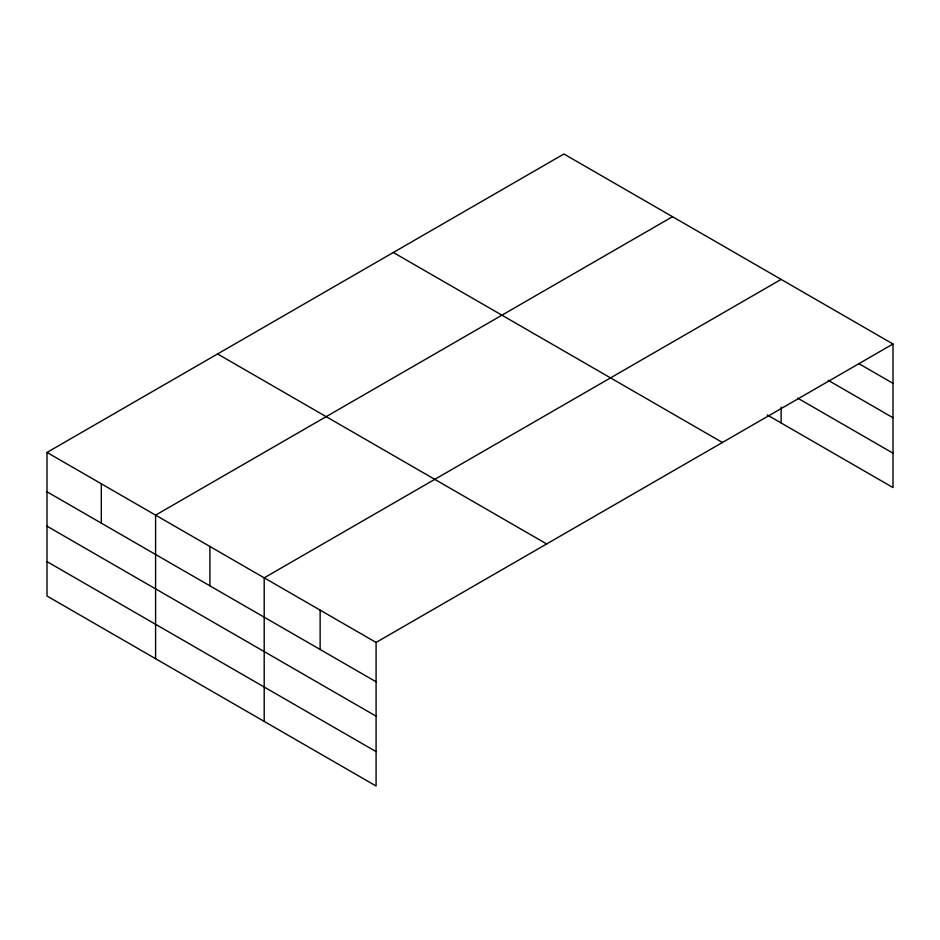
<?xml version="1.0" encoding="UTF-8"?>
<svg xmlns="http://www.w3.org/2000/svg" width="940" height="940" viewBox="0 0 940 940"><rect width="100%" height="100%" fill="white"/><g stroke="black" fill="none" stroke-linecap="round" stroke-linejoin="round"><path stroke-width="1.41" d="M893 343.993L563.918 153.996L47 452.434L47 596.007L376.082 786.005L376.082 642.431L893 343.993L893 487.566L767.216 414.94M672.511 216.705L155.593 515.132L155.593 658.705M781.116 279.403L264.199 577.841L264.199 721.403M858.667 363.522L893 383.344M828.152 380.301L893 417.736M797.637 398.113L893 453.174M393.331 252.484L722.414 442.481M217.587 353.957L546.669 543.955M47 452.434L376.082 642.431M47 491.785L376.082 681.782M47 526.177L376.082 716.174M47 561.615L376.082 751.612M781.116 407.196L781.116 422.965M320.14 610.13L320.14 649.481M209.902 546.481L209.902 585.832M101.297 483.783L101.297 523.134"/></g></svg>
